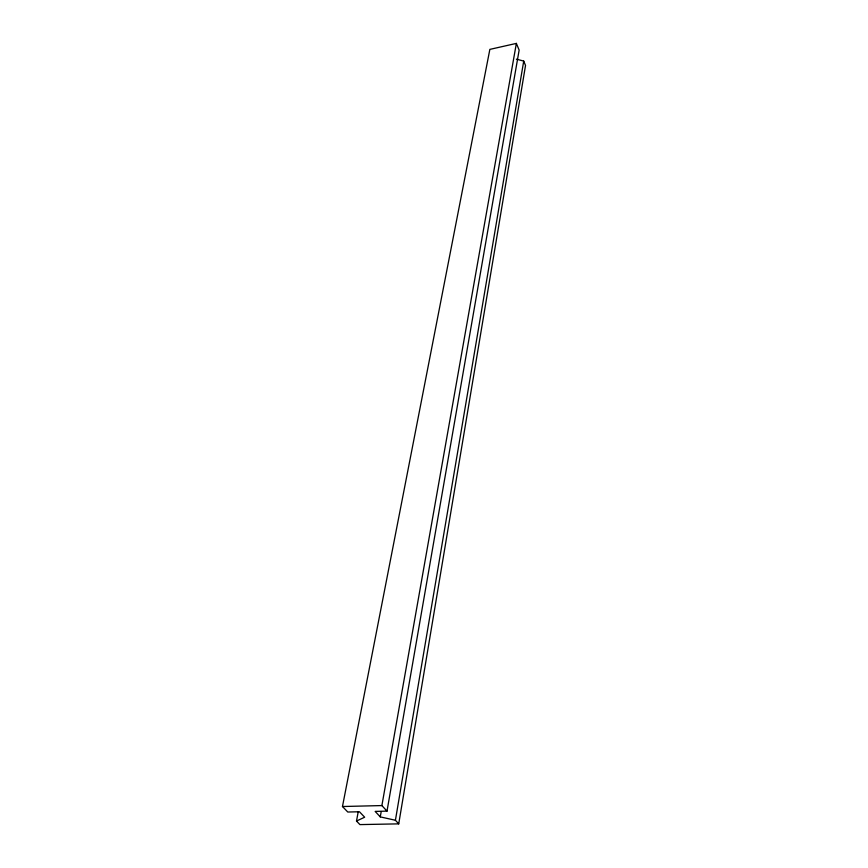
<?xml version="1.0" encoding="UTF-8"?>
<svg xmlns="http://www.w3.org/2000/svg" width="868" height="868" viewBox="0 0 868 868"><rect width="100%" height="100%" fill="white"/><g stroke="black" fill="none" stroke-linecap="round" stroke-linejoin="round"><path stroke-width="1.3" d="M358.234 811.721L356.498 821.041L359.927 824.6L398.727 823.862L525.531 65.469L523.719 61.096L516.395 59.133M398.727 823.862L395.417 820.26L523.719 61.096M395.417 820.26L380.271 816.886L375.15 811.406L387.009 811.135L519.14 50.084L516.362 43.4L489.856 49.389L342.469 806.524L347.786 812.025L359.461 811.764L364.658 817.211L356.498 821.041M387.009 811.135L381.887 805.569L516.362 43.4M380.271 816.886L381.215 811.547M342.469 806.524L381.887 805.569"/></g></svg>
